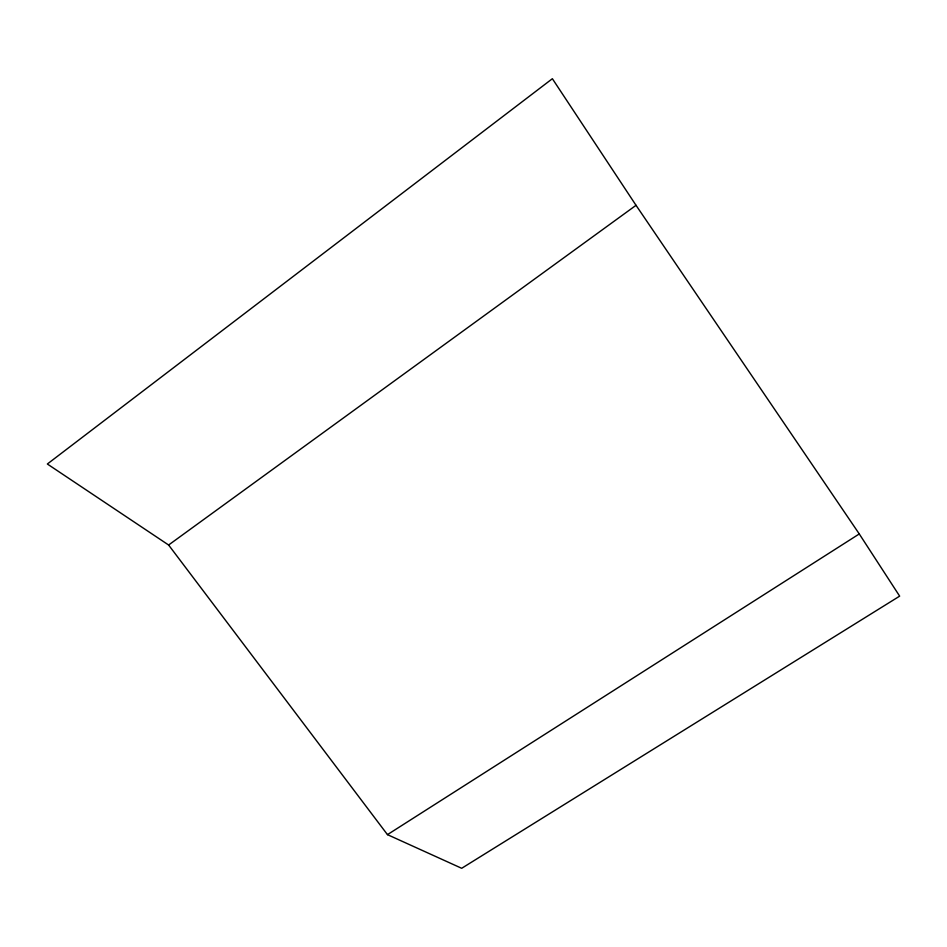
<?xml version="1.0" encoding="UTF-8"?>
<svg xmlns="http://www.w3.org/2000/svg" width="947" height="947" viewBox="0 0 947 947"><rect width="100%" height="100%" fill="white"/><g stroke="black" fill="none" stroke-linecap="round" stroke-linejoin="round"><path stroke-width="1.42" d="M168.613 545.01L636.029 205.31L552.373 78.708L47.35 464.006L168.613 545.01L387.465 834.638L461.686 868.292L899.65 596.137L859.272 533.942L636.029 205.31M387.465 834.638L859.272 533.942"/></g></svg>
